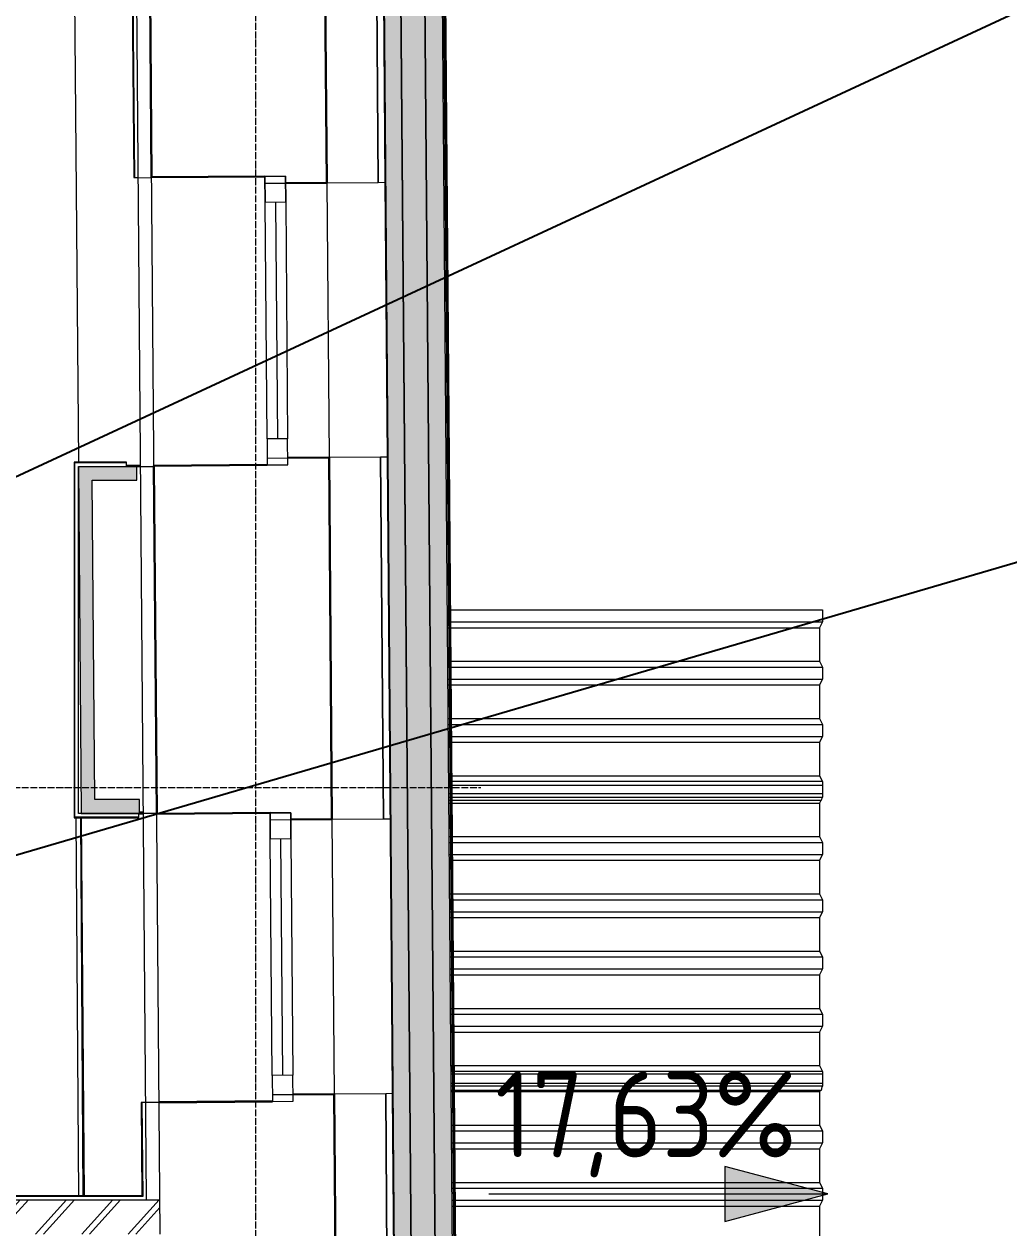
# Model space of a CAD drawing. Header units: millimetres. Extents: x -32 to 417638015, y -35 to 175284279.
# Drawn here: x 416940501 to 416943369, y 175243363 to 175246867 of the extents above; entities that cross this region are included whole.
import ezdxf
from ezdxf import colors
from ezdxf.entities.mleader import LeaderData, LeaderLine
from ezdxf.math import Vec2, Vec3

# ---------------------------------------------------------------- set-up
doc = ezdxf.new("R2010")
doc.units = ezdxf.units.MM
doc.linetypes.add('ADSK_Линия сетки', pattern=[25, 20, -2.5, 0, -2.5])
for name, color, linetype, lineweight in [('_ Окна', 7, 'Continuous', 9), ('Обобщенные модели', 7, 'Continuous', 18), ('Ограждение', 7, 'Continuous', 9), ('Окна', 7, 'Continuous', 9), ('Оси', 253, 'Continuous', 9), ('Перекрытие', 7, 'Continuous', 18), ('Размеры', 7, 'Continuous', 9), ('Стены внутренние', 7, 'Continuous', 18), ('Стены наружные', 7, 'Continuous', 18), ('Стены несущие', 7, 'Continuous', 30), ('Стены отделка', 7, 'Continuous', 30), ('Стены штриховка', 7, 'Continuous', 9), ('ШТРИХОВКА', 252, 'Continuous', 15)]:
    doc.layers.add(name, color=color, linetype=linetype, lineweight=lineweight)
doc.layers.add('_ЭМ_Надписи', color=7, linetype='Continuous')
doc.styles.add('GOST Common_1', font='GOST_Common.ttf', dxfattribs={"width": 0.9, "height": 250})
doc.styles.add('ЭОМ', font='isocpeur.ttf', dxfattribs={"width": 0.85, "height": 250})

# ---------------------------------------------------------------- blocks, each defined once
blk = doc.blocks.new('План 2 этажа')
h = blk.add_hatch()
h.set_pattern_fill('ANSI32', color=8, scale=10)
h.set_pattern_definition([(45, (686.3573730537319, 338.699590410115), (-67.35192090801866, 67.35192090801866), []), (45, (731.2586730537587, 338.699590410115), (-67.35192090801866, 67.35192090801866), [])])
h.paths.add_polyline_path([(55756.83504996868, 12083.69959040991), (49801.35737305379, 12083.69959040998), (49801.35737305379, 11983.69959040998), (55757.64389290038, 11983.69959040991)])
at = {"layer": 'Ограждение', "transparency": 33554432}
h = blk.add_hatch(color=8, dxfattribs=at)
h.paths.add_polyline_path([(56647.47147937046, 8248.53187167885), (56642.08607475724, 8914.406490574345), (56623.67063617801, 8905.576675724154), (56600.9900125647, 8905.393241288346), (56578.37433226758, 8917.34324186109), (56565.27543550082, 8934.123610809705), (56560.1524198565, 8950.760704379503), (56463.19871116674, 8949.644963158222), (56467.4246766173, 8427.12839551513), (56616.91806494751, 8278.839178022678)])
h.paths.add_polyline_path([(56463.11515488543, 8959.976221617955), (56561.25468889407, 8960.776879286408), (56565.11940160703, 8978.363731764695), (56581.29339988501, 8997.503123981449), (56600.6308023223, 9006.786155010577), (56623.31142593562, 9006.969589446393), (56641.40647556812, 8998.43506104514), (56574.669987373, 17250.0218655658), (56556.27205146713, 17240.97786439492), (56534.02068580323, 17240.79790167543), (56513.48597866229, 17250.79451093741), (56499.52971372861, 17269.05692550149), (56494.75376973767, 17289.22831188351), (56499.88061508549, 17311.40922650091), (56513.89481517414, 17328.78168323189), (56533.2322176114, 17338.28750449239), (56555.48358327528, 17338.46746721187), (56574.01553655646, 17330.94098294825), (56550.37234133584, 20254.28746064638), (56371.78165831461, 20252.84306997443), (56463.11409695887, 8960.107028213697)])
h = blk.add_hatch(color=8, dxfattribs=at)
h.paths.add_polyline_path([(56647.67436993759, 8248.330615397403), (56642.08607475725, 8914.406490574345), (56638.13401747217, 8912.463750318237), (56643.47162061134, 8252.499511532993), (56647.47147937046, 8248.53187167885)])
h.paths.add_polyline_path([(56641.6085091028, 8998.339771948142), (56574.68749004639, 17247.85775965067), (56570.73543276131, 17245.91501939457), (56637.42351266005, 9000.313625113797), (56641.40647556812, 8998.43506104514)])
h.paths.add_polyline_path([(56574.20992439195, 17331.79104102445), (56550.37234133527, 20254.28746064638), (56546.40875236463, 20253.77054772563), (56570.0249279492, 17333.7648941901), (56574.00789085728, 17331.88633012144)])
at = {"layer": 'Размеры'}
blk.add_hatch(color=8, dxfattribs=at).paths.add_polyline_path([(57701.94610125432, 12100.95510022774), (57401.94610125432, 12181.33985795708), (57401.94610125432, 12020.57034249841)])
at = {"layer": 'Стены внутренние'}
for points in [[(55567.72878672782, 13208.8099102169), (55559.5587970179, 14218.89349877465), (55519.55748858547, 14218.89349877465), (55527.72747829545, 13208.8099102169)], [(55690.01985989755, 14178.89349877467), (55690.01985989755, 14218.89349877465), (55559.5587970179, 14218.89349877465), (55559.88233419054, 14178.89349877467)], [(55697.40950196044, 13208.8099102169), (55697.40950196044, 13248.80991021688), (55567.40524955513, 13248.80991021688), (55567.72878672782, 13208.8099102169)]]:
    blk.add_hatch(color=8, dxfattribs=at).paths.add_polyline_path(points)
at = {"layer": '_ Окна', "color": 8, "lineweight": 18}
for p, q in [((56062.74353984973, 15063.07595508472), (56122.74157761164, 15063.56120215703)), ((56063.35818614133, 14987.07844058631), (56062.74353984973, 15063.07595508472)), ((56122.74157761164, 15063.56120215703), (56123.35622390323, 14987.56368765862)), ((56123.35622390323, 14987.56368765862), (56063.35818614133, 14987.07844058631)), ((56128.92039033242, 14299.58618798879), (56068.92235257052, 14299.10094091648)), ((56068.92235257052, 14299.10094091648), (56069.53699886211, 14223.10342641807)), ((56129.53503662402, 14223.58867349038), (56128.92039033242, 14299.58618798879)), ((56069.53699886211, 14223.10342641807), (56129.53503662402, 14223.58867349038)), ((56077.72958070305, 13210.13732584007), (56137.72761846495, 13210.62257291239)), ((56078.34422699465, 13134.13981134166), (56077.72958070305, 13210.13732584007)), ((56137.72761846495, 13210.62257291239), (56138.34226475655, 13134.62505841397)), ((56138.34226475655, 13134.62505841397), (56078.34422699465, 13134.13981134166)), ((56143.90643118574, 12446.64755874415), (56083.90839342383, 12446.16231167183)), ((56083.90839342383, 12446.16231167183), (56084.52303971542, 12370.16479717342)), ((56144.52107747733, 12370.65004424573), (56143.90643118574, 12446.64755874415)), ((56084.52303971542, 12370.16479717342), (56144.52107747733, 12370.65004424573))]:
    blk.add_line(p, q, dxfattribs=at)
at = {"layer": '_ Окна', "color": 8}
for p, q in [((56062.90528887384, 15043.07660916408), (56122.90332663574, 15043.56185623639)), ((56093.35720502228, 14987.32106412246), (56098.92137145146, 14299.34356445263)), ((56069.37524983801, 14243.1027723387), (56129.37328759991, 14243.58801941101)), ((56077.89132972715, 13190.13797991944), (56137.88936748906, 13190.62322699175)), ((56108.34324587559, 13134.38243487782), (56113.90741230478, 12446.40493520799)), ((56084.36129069132, 12390.16414309406), (56144.35932845323, 12390.64939016637))]:
    blk.add_line(p, q, dxfattribs=at)
at = {"layer": 'Обобщенные модели', "color": 8}
for p, q in [((56592.9106003046, 13801.29959040992), (56597.37957930698, 13801.29959040992)), ((56597.37957930698, 13801.29959040992), (56598.59450306604, 13801.29959040992)), ((56599.26324971204, 13801.29959040992), (56601.01234142028, 13801.29959040992)), ((56602.76353554554, 13801.29959040992), (57686.10853088554, 13801.2995904099)), ((57686.10853088554, 13801.2995904099), (57686.10853088554, 13766.2995904099)), ((56593.19367294459, 13766.29959040992), (56597.66264935669, 13766.29959040992)), ((56593.33116536973, 13749.29959040992), (56597.80014052369, 13749.29959040992)), ((56597.66264935669, 13766.29959040992), (56598.87757311573, 13766.29959040992)), ((56597.80014052369, 13749.29959040992), (56599.01506428273, 13749.29959040992)), ((56599.54631976174, 13766.29959040992), (56601.29541146998, 13766.29959040992)), ((56599.68381092874, 13749.29959040992), (56601.43290263697, 13749.29959040992)), ((56603.04660559523, 13766.29959040992), (57686.10853088554, 13766.2995904099)), ((56603.18409676223, 13749.29959040992), (57677.6865942687, 13749.2995904099)), ((57686.10853088554, 13766.2995904099), (57677.6865942687, 13749.2995904099)), ((57677.6865942687, 13749.2995904099), (57677.6865942687, 13651.5995904099)), ((56594.12134242479, 13651.59959040992), (56598.59031034812, 13651.59959040992)), ((56594.25883484993, 13634.59959040992), (56598.72780151511, 13634.59959040992)), ((56598.59031034812, 13651.59959040992), (56599.80523410717, 13651.59959040992)), ((56598.72780151511, 13634.59959040992), (56599.94272527417, 13634.59959040992)), ((56600.47398075318, 13651.59959040992), (56602.22307246141, 13651.59959040992)), ((56600.61147192017, 13634.59959040992), (56602.3605636284, 13634.59959040992)), ((56603.97426658667, 13651.59959040992), (57677.6865942687, 13651.5995904099)), ((56604.11175775366, 13634.59959040992), (57686.10853088554, 13634.5995904099)), ((57677.6865942687, 13651.5995904099), (57686.10853088554, 13634.5995904099)), ((57686.10853088554, 13634.5995904099), (57686.10853088554, 13599.5995904099)), ((56594.54190748992, 13599.59959040992), (56599.01087156481, 13599.59959040992)), ((56599.01087156481, 13599.59959040992), (56600.22579532387, 13599.59959040992)), ((56600.89454196986, 13599.59959040992), (56602.6436336781, 13599.59959040992)), ((56604.39482780335, 13599.59959040992), (57686.10853088554, 13599.5995904099)), ((57686.10853088554, 13599.5995904099), (57677.6865942687, 13582.5995904099)), ((56594.67939991507, 13582.59959040992), (56599.14836273181, 13582.59959040992)), ((56599.14836273181, 13582.59959040992), (56600.36328649086, 13582.59959040992)), ((56601.03203313686, 13582.59959040992), (56602.78112484511, 13582.59959040992)), ((56604.53231897036, 13582.59959040992), (57677.6865942687, 13582.5995904099)), ((57677.6865942687, 13582.5995904099), (57677.68659426869, 13484.8995904099)), ((56595.46957697012, 13484.89959040992), (56599.93853255625, 13484.89959040992)), ((56595.60706939524, 13467.89959040992), (56600.07602372322, 13467.89959040992)), ((56599.93853255625, 13484.89959040992), (56601.15345631529, 13484.89959040992)), ((56600.07602372322, 13467.89959040992), (56601.29094748228, 13467.89959040992)), ((56601.8222029613, 13484.89959040992), (56603.57129466953, 13484.89959040992)), ((56601.95969412828, 13467.89959040992), (56603.70878583653, 13467.89959040992)), ((56605.32248879479, 13484.89959040992), (57677.68659426869, 13484.8995904099)), ((56605.45997996178, 13467.89959040992), (57686.10853088553, 13467.8995904099)), ((57677.68659426869, 13484.8995904099), (57686.10853088553, 13467.8995904099)), ((57686.10853088553, 13467.8995904099), (57686.10853088553, 13432.8995904099)), ((56595.89014203524, 13432.89959040992), (56600.35909377292, 13432.89959040992)), ((56600.35909377292, 13432.89959040992), (56601.57401753197, 13432.89959040992)), ((56602.24276417799, 13432.89959040992), (56603.99185588622, 13432.89959040992)), ((56605.74305001148, 13432.89959040992), (57686.10853088553, 13432.8995904099)), ((57686.10853088553, 13432.8995904099), (57677.68659426869, 13415.8995904099)), ((56596.02763446039, 13415.89959040992), (56600.49658493993, 13415.89959040992)), ((56600.49658493993, 13415.89959040992), (56601.71150869899, 13415.89959040992)), ((56602.38025534499, 13415.89959040992), (56604.12934705322, 13415.89959040992)), ((56605.88054117848, 13415.89959040992), (57677.68659426869, 13415.8995904099)), ((57677.68659426869, 13415.8995904099), (57677.68659426869, 13318.1995904099)), ((56596.81781151545, 13318.19959040992), (56601.28675476436, 13318.19959040992)), ((56601.28675476436, 13318.19959040992), (56602.50167852342, 13318.19959040992)), ((56603.17042516944, 13318.19959040992), (56604.91951687766, 13318.19959040992)), ((56606.67071100292, 13318.19959040992), (57677.68659426869, 13318.1995904099)), ((57677.68659426869, 13318.1995904099), (57686.10853088553, 13301.1995904099)), ((56601.42424593135, 13301.19959040992), (56596.95530394059, 13301.19959040992)), ((56597.03735044395, 13291.05510022776), (56601.50629168393, 13291.05510022776)), ((56602.63916969042, 13301.19959040992), (56601.42424593135, 13301.19959040992)), ((56601.50629168393, 13291.05510022776), (56602.72121544299, 13291.05510022776)), ((56605.05700804466, 13301.19959040992), (56603.30791633643, 13301.19959040992)), ((56603.38996208899, 13291.05510022776), (56605.13905379723, 13291.05510022776)), ((57686.10853088553, 13301.1995904099), (56606.80820216992, 13301.19959040992)), ((56606.89024792248, 13291.05510022776), (57686.10853088561, 13291.05510022774)), ((57686.10853088553, 13301.1995904099), (57686.10853088553, 13266.1995904099)), ((57686.10853088561, 13291.05510022774), (57686.10853088561, 13256.05510022774)), ((56601.70731598107, 13266.19959040992), (56597.23837658059, 13266.19959040992)), ((56597.32042308393, 13256.05510022776), (56601.78936173363, 13256.05510022776)), ((56602.92223974011, 13266.19959040992), (56601.70731598107, 13266.19959040992)), ((56601.78936173363, 13256.05510022776), (56603.00428549269, 13256.05510022776)), ((56605.34007809435, 13266.19959040992), (56603.59098638612, 13266.19959040992)), ((56603.6730321387, 13256.05510022776), (56605.42212384693, 13256.05510022776)), ((57686.10853088553, 13266.1995904099), (56607.09127221961, 13266.19959040992)), ((56607.17331797219, 13256.05510022776), (57686.10853088561, 13256.05510022774)), ((57683.39626887524, 13250.58029600245), (57682.6355673322, 13246.1995904099)), ((57686.10853088561, 13256.05510022774), (57683.39626887532, 13250.58029600245)), ((56601.86907029517, 13246.19959040992), (56597.40013237487, 13246.19959040992)), ((56597.45791550907, 13239.05510022776), (56601.92685290062, 13239.05510022776)), ((56603.08399405424, 13246.19959040992), (56601.86907029517, 13246.19959040992)), ((56601.92685290062, 13239.05510022776), (56603.14177665968, 13239.05510022776)), ((56605.50183240847, 13246.19959040992), (56603.75274070023, 13246.19959040992)), ((56603.8105233057, 13239.05510022776), (56605.55961501392, 13239.05510022776)), ((57682.6355673322, 13246.1995904099), (56607.25302653372, 13246.19959040992)), ((56607.31080913918, 13239.05510022776), (57677.68659426877, 13239.05510022774)), ((57681.22603212017, 13246.1995904099), (57677.68659426877, 13239.05510022774)), ((57677.68659426877, 13239.05510022774), (57677.68659426877, 13141.35510022774)), ((56598.24809256414, 13141.35510022776), (56602.71702272508, 13141.35510022776)), ((56602.71702272508, 13141.35510022776), (56603.93194648413, 13141.35510022776)), ((56604.60069313014, 13141.35510022776), (56606.34978483836, 13141.35510022776)), ((56608.10097896362, 13141.35510022776), (57677.68659426877, 13141.35510022774)), ((57677.68659426877, 13141.35510022774), (57686.10853088561, 13124.35510022774)), ((56598.38558498928, 13124.35510022776), (56602.85451389206, 13124.35510022776)), ((56602.85451389206, 13124.35510022776), (56604.06943765112, 13124.35510022776)), ((56604.73818429712, 13124.35510022776), (56606.48727600535, 13124.35510022776)), ((56608.23847013061, 13124.35510022776), (57686.10853088561, 13124.35510022774)), ((57686.10853088561, 13124.35510022774), (57686.1085308856, 13089.35510022774)), ((56598.66865762926, 13089.35510022776), (56603.13758394175, 13089.35510022776)), ((56598.80615005441, 13072.35510022776), (56603.27507510876, 13072.35510022776)), ((56603.13758394175, 13089.35510022776), (56604.3525077008, 13089.35510022776)), ((56603.27507510876, 13072.35510022776), (56604.48999886781, 13072.35510022776)), ((56605.02125434681, 13089.35510022776), (56606.77034605504, 13089.35510022776)), ((56605.15874551381, 13072.35510022776), (56606.90783722204, 13072.35510022776)), ((56608.5215401803, 13089.35510022776), (57686.1085308856, 13089.35510022774)), ((56608.6590313473, 13072.35510022776), (57677.68659426876, 13072.35510022774)), ((57686.1085308856, 13089.35510022774), (57677.68659426876, 13072.35510022774)), ((57677.68659426876, 13072.35510022774), (57677.68659426876, 12974.65510022774)), ((56599.59632710947, 12974.65510022776), (56604.0652449332, 12974.65510022776)), ((56604.0652449332, 12974.65510022776), (56605.28016869224, 12974.65510022776)), ((56605.94891533826, 12974.65510022776), (56607.69800704649, 12974.65510022776)), ((56609.44920117174, 12974.65510022776), (57677.68659426876, 12974.65510022774)), ((57677.68659426876, 12974.65510022774), (57686.1085308856, 12957.65510022774)), ((56599.73381953461, 12957.65510022776), (56604.20273610019, 12957.65510022776)), ((56604.20273610019, 12957.65510022776), (56605.41765985923, 12957.65510022776)), ((56606.08640650525, 12957.65510022776), (56607.83549821348, 12957.65510022776)), ((56609.58669233874, 12957.65510022776), (57686.1085308856, 12957.65510022774)), ((57686.1085308856, 12957.65510022774), (57686.1085308856, 12922.65510022774)), ((56600.0168921746, 12922.65510022776), (56604.48580614988, 12922.65510022776)), ((56600.15438459974, 12905.65510022776), (56604.62329731688, 12905.65510022776)), ((56604.48580614988, 12922.65510022776), (56605.70072990893, 12922.65510022776)), ((56604.62329731688, 12905.65510022776), (56605.83822107592, 12905.65510022776)), ((56606.36947655494, 12922.65510022776), (56608.11856826318, 12922.65510022776)), ((56606.50696772194, 12905.65510022776), (56608.25605943018, 12905.65510022776)), ((56609.86976238843, 12922.65510022776), (57686.1085308856, 12922.65510022774)), ((56610.00725355543, 12905.65510022776), (57677.68659426876, 12905.65510022774)), ((57686.1085308856, 12922.65510022774), (57677.68659426876, 12905.65510022774)), ((57677.68659426876, 12905.65510022774), (57677.68659426876, 12807.95510022774)), ((56600.9445616548, 12807.95510022776), (56605.41346714132, 12807.95510022776)), ((56601.08205407995, 12790.95510022776), (56605.55095830831, 12790.95510022776)), ((56605.41346714132, 12807.95510022776), (56606.62839090037, 12807.95510022776)), ((56605.55095830831, 12790.95510022776), (56606.76588206736, 12790.95510022776)), ((56607.29713754637, 12807.95510022776), (56609.04622925461, 12807.95510022776)), ((56607.43462871337, 12790.95510022776), (56609.18372042161, 12790.95510022776)), ((56610.79742337986, 12807.95510022776), (57677.68659426876, 12807.95510022774)), ((56610.93491454686, 12790.95510022776), (57686.1085308856, 12790.95510022774)), ((57677.68659426876, 12807.95510022774), (57686.1085308856, 12790.95510022774)), ((57686.1085308856, 12790.95510022774), (57686.1085308856, 12755.95510022774)), ((56601.36512671992, 12755.95510022776), (56605.834028358, 12755.95510022776)), ((56605.834028358, 12755.95510022776), (56607.04895211706, 12755.95510022776)), ((56607.71769876307, 12755.95510022776), (56609.46679047131, 12755.95510022776)), ((56611.21798459657, 12755.95510022776), (57686.1085308856, 12755.95510022774)), ((57686.1085308856, 12755.95510022774), (57677.68659426876, 12738.95510022774)), ((56601.50261914508, 12738.95510022776), (56605.971519525, 12738.95510022776)), ((56605.971519525, 12738.95510022776), (56607.18644328407, 12738.95510022776)), ((56607.85518993008, 12738.95510022776), (56609.60428163831, 12738.95510022776)), ((56611.35547576356, 12738.95510022776), (57677.68659426876, 12738.95510022774)), ((57677.68659426876, 12738.95510022774), (57677.68659426875, 12641.25510022774)), ((56602.29279620013, 12641.25510022776), (56606.76168934944, 12641.25510022776)), ((56602.43028862526, 12624.25510022776), (56606.89918051642, 12624.25510022776)), ((56606.76168934944, 12641.25510022776), (56607.9766131085, 12641.25510022776)), ((56606.89918051642, 12624.25510022776), (56608.11410427548, 12624.25510022776)), ((56608.64535975451, 12641.25510022776), (56610.39445146274, 12641.25510022776)), ((56608.7828509215, 12624.25510022776), (56610.53194262972, 12624.25510022776)), ((56612.145645588, 12641.25510022776), (57677.68659426875, 12641.25510022774)), ((56612.28313675498, 12624.25510022776), (57686.10853088559, 12624.25510022774)), ((57677.68659426875, 12641.25510022774), (57686.10853088559, 12624.25510022774)), ((57686.10853088559, 12624.25510022774), (57686.10853088559, 12589.25510022774)), ((56602.71336126526, 12589.25510022776), (56607.18225056613, 12589.25510022776)), ((56607.18225056613, 12589.25510022776), (56608.39717432518, 12589.25510022776)), ((56609.06592097119, 12589.25510022776), (56610.81501267941, 12589.25510022776)), ((56612.56620680467, 12589.25510022776), (57686.10853088559, 12589.25510022774)), ((57686.10853088559, 12589.25510022774), (57677.68659426875, 12572.25510022774)), ((56602.8508536904, 12572.25510022776), (56607.31974173313, 12572.25510022776)), ((56607.31974173313, 12572.25510022776), (56608.53466549218, 12572.25510022776)), ((56609.20341213819, 12572.25510022776), (56610.95250384642, 12572.25510022776)), ((56612.70369797168, 12572.25510022776), (57677.68659426875, 12572.25510022774)), ((57677.68659426875, 12572.25510022774), (57677.68659426875, 12474.55510022774)), ((56603.64103074547, 12474.55510022776), (56608.10991155758, 12474.55510022776)), ((56608.24740272457, 12457.55510022776), (56603.77852317061, 12457.55510022776)), ((56603.83109380375, 12451.05510022776), (56608.29997287666, 12451.05510022776)), ((56608.10991155758, 12474.55510022776), (56609.32483531662, 12474.55510022776)), ((56609.46232648361, 12457.55510022776), (56608.24740272457, 12457.55510022776)), ((56608.29997287666, 12451.05510022776), (56609.51489663571, 12451.05510022776)), ((56609.99358196263, 12474.55510022776), (56611.74267367086, 12474.55510022776)), ((56611.88016483786, 12457.55510022776), (56610.13107312963, 12457.55510022776)), ((56610.18364328171, 12451.05510022776), (56611.93273498995, 12451.05510022776)), ((56613.49386779612, 12474.55510022776), (57677.68659426875, 12474.55510022774)), ((57686.10853088559, 12457.55510022774), (56613.63135896312, 12457.55510022776)), ((56613.6839291152, 12451.05510022776), (57686.10853088563, 12451.05510022774)), ((57677.68659426875, 12474.55510022774), (57686.10853088559, 12457.55510022774)), ((57686.10853088559, 12457.55510022774), (57686.10853088559, 12422.55510022774)), ((57686.10853088563, 12451.05510022774), (57686.10853088563, 12416.05510022774)), ((56608.53047277426, 12422.55510022776), (56604.0615958106, 12422.55510022776)), ((56604.11416644375, 12416.05510022776), (56608.58304292635, 12416.05510022776)), ((56609.7453965333, 12422.55510022776), (56608.53047277426, 12422.55510022776)), ((56608.58304292635, 12416.05510022776), (56609.79796668541, 12416.05510022776)), ((56612.16323488756, 12422.55510022776), (56610.41414317932, 12422.55510022776)), ((56610.46671333142, 12416.05510022776), (56612.21580503965, 12416.05510022776)), ((57686.10853088559, 12422.55510022774), (56613.91442901281, 12422.55510022776)), ((56613.96699916491, 12416.05510022776), (57686.10853088563, 12416.05510022774)), ((57684.37067094879, 12412.5471637198), (57682.63556733226, 12402.55510022774)), ((57686.10853088563, 12416.05510022774), (57684.37067094883, 12412.54716371981)), ((56608.69222708837, 12402.55510022776), (56604.22335160489, 12402.55510022776)), ((56604.25165886889, 12399.05510022776), (56608.72053409334, 12399.05510022776)), ((56609.90715084743, 12402.55510022776), (56608.69222708837, 12402.55510022776)), ((56608.72053409334, 12399.05510022776), (56609.93545785241, 12399.05510022776)), ((56612.32498920166, 12402.55510022776), (56610.57589749344, 12402.55510022776)), ((56610.60420449842, 12399.05510022776), (56612.35329620665, 12399.05510022776)), ((57682.63556733226, 12402.55510022774), (56614.07618332694, 12402.55510022776)), ((56614.10449033191, 12399.05510022776), (57677.68659426879, 12399.05510022774)), ((57679.42052239578, 12402.55510022773), (57677.68659426879, 12399.05510022774)), ((57677.68659426879, 12399.05510022774), (57677.68659426879, 12301.35510022774)), ((56605.04183592396, 12301.35510022776), (56609.5107039178, 12301.35510022776)), ((56609.5107039178, 12301.35510022776), (56610.72562767685, 12301.35510022776)), ((56611.39437432286, 12301.35510022776), (56613.14346603108, 12301.35510022776)), ((56614.89466015634, 12301.35510022776), (57677.68659426879, 12301.35510022774)), ((57677.68659426879, 12301.35510022774), (57686.10853088563, 12284.35510022774)), ((56605.17932834908, 12284.35510022776), (56609.64819508478, 12284.35510022776)), ((56609.64819508478, 12284.35510022776), (56610.86311884384, 12284.35510022776)), ((56611.53186548984, 12284.35510022776), (56613.28095719808, 12284.35510022776)), ((56615.03215132334, 12284.35510022776), (57686.10853088563, 12284.35510022774)), ((57686.10853088563, 12284.35510022774), (57686.10853088562, 12249.35510022774)), ((56605.46240098908, 12249.35510022776), (56609.93126513447, 12249.35510022776)), ((56605.59989341423, 12232.35510022776), (56610.06875630148, 12232.35510022776)), ((56609.93126513447, 12249.35510022776), (56611.14618889352, 12249.35510022776)), ((56610.06875630148, 12232.35510022776), (56611.28368006053, 12232.35510022776)), ((56611.81493553954, 12249.35510022776), (56613.56402724776, 12249.35510022776)), ((56611.95242670654, 12232.35510022776), (56613.70151841476, 12232.35510022776)), ((56615.31522137302, 12249.35510022776), (57686.10853088562, 12249.35510022774)), ((56615.45271254003, 12232.35510022776), (57677.68659426878, 12232.35510022774)), ((57686.10853088562, 12249.35510022774), (57677.68659426878, 12232.35510022774)), ((57677.68659426878, 12232.35510022774), (57677.68659426878, 12134.65510022774)), ((56606.39007046929, 12134.65510022776), (56610.85892612592, 12134.65510022776)), ((56610.85892612592, 12134.65510022776), (56612.07384988497, 12134.65510022776)), ((56612.74259653098, 12134.65510022776), (56614.49168823921, 12134.65510022776)), ((56616.91806494746, 12134.65510022776), (57677.68659426878, 12134.65510022774)), ((57677.68659426878, 12134.65510022774), (57686.10853088562, 12117.65510022774)), ((56606.52756289442, 12117.65510022776), (56610.99641729291, 12117.65510022776)), ((56610.99641729291, 12117.65510022776), (56612.21134105196, 12117.65510022776)), ((56612.88008769797, 12117.65510022776), (56614.6291794062, 12117.65510022776)), ((56616.91806494745, 12117.65510022776), (57686.10853088562, 12117.65510022774)), ((57686.10853088562, 12117.65510022774), (57686.10853088562, 12082.65510022774)), ((56606.81063553441, 12082.65510022776), (56611.27948734261, 12082.65510022776)), ((56606.94812795956, 12065.65510022776), (56611.4169785096, 12065.65510022776)), ((56611.27948734261, 12082.65510022776), (56612.49441110165, 12082.65510022776)), ((56611.4169785096, 12065.65510022776), (56612.63190226865, 12065.65510022776)), ((56613.16315774767, 12082.65510022776), (56614.9122494559, 12082.65510022776)), ((56613.30064891466, 12065.65510022776), (56615.0497406229, 12065.65510022776)), ((56616.91806494745, 12082.65510022776), (57686.10853088562, 12082.65510022774)), ((56616.91806494746, 12065.65510022776), (57677.68659426878, 12065.65510022774)), ((57686.10853088562, 12082.65510022774), (57677.68659426878, 12065.65510022774)), ((57677.68659426878, 12065.65510022774), (57677.68659426878, 11967.95510022774))]:
    blk.add_line(p, q, dxfattribs=at)
at = {"layer": 'Ограждение', "color": 8}
for p, q in [((56371.78165831454, 20252.84306997441), (56463.11653275146, 8959.805856321185)), ((56371.78165831454, 20252.84306997441), (56463.11653275146, 8959.805856321185)), ((56569.52532008904, 17245.32015590114), (56636.20393674284, 9000.88883797662)), ((56570.73543276126, 17245.91501939455), (56637.42351265999, 9000.313625113778)), ((56571.06085428853, 17246.07498911554), (56637.75147902767, 9000.158939808329)), ((56571.40153117674, 17246.24245802029), (56638.09482005526, 8999.997003046026)), ((56573.15006379894, 17246.31158582699), (56639.85060934523, 8999.168885197972)), ((56573.40186440019, 17249.39848554593), (56640.128435702, 8999.037848423799)), ((56573.61950324161, 17246.31158582699), (56640.32184635462, 8998.94662630827)), ((56573.74775582329, 17246.31158582699), (56640.45059003813, 8998.885904362456)), ((56574.66998737293, 17250.02186556579), (56641.40647556806, 8998.435061045124)), ((56574.8879559108, 17247.95630404836), (56641.60850910273, 8998.33977194812)), ((56412.89384248501, 15045.90721708591), (56404.45054012745, 16089.87348208516)), ((56419.36380344918, 14245.9333802605), (56412.89384248501, 15045.90721708591)), ((56412.89384248501, 15045.90721708591), (56419.36380344918, 14245.9333802605)), ((56427.87988333828, 13192.96858784126), (56419.36380344918, 14245.9333802605)), ((56434.34984430245, 12392.99475101584), (56427.87988333828, 13192.96858784126)), ((56427.87988333828, 13192.96858784126), (56434.34984430245, 12392.99475101584)), ((56442.9791832973, 11326.02611500597), (56434.34984430245, 12392.99475101584))]:
    blk.add_line(p, q, dxfattribs=at)
at = {"layer": 'Окна', "color": 8}
for p, q in [((56122.74157761164, 15063.56120215703), (56062.74353984973, 15063.07595508472)), ((56062.74353984973, 15063.07595508472), (56063.35818614133, 14987.07844058631)), ((56123.35622390323, 14987.56368765862), (56122.74157761164, 15063.56120215703)), ((56068.92235257044, 14299.10094091648), (56063.35818614126, 14987.07844058631)), ((56123.35622390323, 14987.56368765862), (56128.92039033242, 14299.58618798879)), ((56068.92235257052, 14299.10094091648), (56069.53699886211, 14223.10342641807)), ((56129.53503662402, 14223.58867349038), (56128.92039033242, 14299.58618798879)), ((56069.53699886211, 14223.10342641807), (56129.53503662402, 14223.58867349038)), ((56137.72761846495, 13210.62257291239), (56077.72958070305, 13210.13732584007)), ((56077.72958070305, 13210.13732584007), (56078.34422699465, 13134.13981134166)), ((56138.34226475655, 13134.62505841397), (56137.72761846495, 13210.62257291239)), ((56083.90839342376, 12446.16231167183), (56078.34422699457, 13134.13981134166)), ((56138.34226475655, 13134.62505841397), (56143.90643118573, 12446.64755874415)), ((56083.90839342383, 12446.16231167183), (56084.52303971542, 12370.16479717342)), ((56144.52107747733, 12370.65004424573), (56143.90643118574, 12446.64755874415)), ((56084.52303971542, 12370.16479717342), (56144.52107747733, 12370.65004424573))]:
    blk.add_line(p, q, dxfattribs=at)
at = {"layer": 'Оси', "color": 8, "linetype": 'ADSK_Линия сетки'}
for p, q in [((56035.92272609216, -4690.674102031737), (56035.92272609228, 43330.54485976354)), ((-9428.37116507889, 13283.69959040972), (56691.21025106532, 13283.6995904095))]:
    blk.add_line(p, q, dxfattribs=at)
at = {"layer": 'Перекрытие', "color": 8}
for p, q in [((55497.94082636264, 16891.43490040478), (55519.46042743366, 14230.89349877471)), ((56062.75162652187, 15062.07608411672), (55732.76625075162, 15059.40702072929)), ((55659.53167724778, 14222.10345912204), (55699.53741299384, 14222.10345912204)), ((55690.0198598975, 14218.64878942728), (55699.56535584549, 14218.64878942728)), ((55739.53872142627, 14222.10345912204), (55945.89673597011, 14222.10345912204)), ((55707.70645320415, 13212.13726043213), (55697.40950196038, 13212.13726043213)), ((55527.72747829533, 13208.80991021685), (55519.55946789973, 13208.80991021685)), ((55527.82771162083, 13196.41772360936), (55536.73079243873, 12095.69959040998)), ((55754.51751899789, 12370.2238190418), (56084.50097586296, 12372.89286690831))]:
    blk.add_line(p, q, dxfattribs=at)
at = {"layer": 'Размеры', "color": 8}
for p, q in [((57701.94610125432, 12100.95510022774), (57401.94610125432, 12181.33985795708)), ((57401.94610125432, 12181.33985795708), (57401.94610125432, 12020.57034249841)), ((57401.94610125432, 12020.57034249841), (57701.94610125432, 12100.95510022774))]:
    blk.add_line(p, q, dxfattribs=at)
at = {"layer": 'Размеры', "color": 8, "lineweight": 20}
blk.add_line((56714.17604356189, 12100.95510022776), (57701.94610125432, 12100.95510022774), dxfattribs=at)
at = {"layer": 'Стены внутренние', "color": 8}
for p, q in [((56242.89940215956, 15044.53235038102), (56249.36936312373, 14244.55851355564)), ((55520.5090234633, 12095.69959040998), (55513.49076312617, 13196.22154501651)), ((55525.49051912071, 13196.29806998832), (55532.50926747371, 12095.69959040998)), ((56257.88544301281, 13191.59372113637), (56264.35540397698, 12391.61988431099))]:
    blk.add_line(p, q, dxfattribs=at)
at = {"layer": 'Стены наружные', "color": 8}
for p, q in [((56315.46643395035, 33274.66910152094), (56512.11637300672, 8960.023753652818)), ((56462.11656545545, 8959.797768869987), (56369.96618713939, 20353.66739415686)), ((56512.11544934963, 8960.023742886737), (56420.77857882256, 20253.20442096116)), ((56581.75920872309, 8997.732104868177), (56515.01854027563, 17249.76026176745)), ((56515.0722980593, 17249.73490691402), (56581.81254937185, 8997.75832590145)), ((56565.05628165317, 17245.29598945496), (56631.71820170304, 9003.004534472377))]:
    blk.add_line(p, q, dxfattribs=at)
at = {"layer": 'Стены несущие', "color": 8}
for p, q in [((56242.8994021595, 15044.53235038099), (56234.45609980193, 16088.49861538024)), ((55724.63452784991, 16064.37466934495), (55732.75433215924, 15060.40709618697)), ((55732.75433215924, 15060.40709618697), (56062.74353984976, 15063.07595508469)), ((56122.90332663571, 15043.5618562364), (56242.8994021595, 15044.53235038099)), ((56249.36936312373, 14244.55851355565), (56129.37328759994, 14243.58801941099)), ((56257.88544301281, 13191.59372113635), (56249.36936312373, 14244.55851355565)), ((56069.53699886211, 14223.10342641808), (55739.54779117164, 14220.43456752036)), ((55739.54779117164, 14220.43456752036), (55747.74037301249, 13207.46846694232)), ((55747.74037301249, 13207.46846694232), (56077.72958070302, 13210.1373258401)), ((56137.88936748903, 13190.62322699175), (56257.88544301281, 13191.59372113635)), ((56264.35540397698, 12391.619884311), (56144.3593284532, 12390.64939016634)), ((56272.98474297184, 11324.65124830112), (56264.35540397698, 12391.619884311)), ((56084.52303971542, 12370.16479717343), (55754.5338320249, 12367.49593827572))]:
    blk.add_line(p, q, dxfattribs=at)
at = {"layer": 'Стены отделка', "color": 8, "lineweight": 9}
for p, q in [((55649.35337564105, 20426.52651684928), (55716.83374153636, 12083.69959040991)), ((55757.64389290038, 11983.69959040991), (55689.35206725146, 20426.85004343911)), ((55672.63934136298, 16063.9541470586), (55680.75986206782, 15059.9865796946)), ((55680.75986206782, 15059.9865796946), (55692.75946962018, 15060.0836291091)), ((55732.77433779096, 15058.40719257681), (55692.7756459497, 15058.08369452858)), ((56242.89940215956, 15044.53235038099), (56392.89449656429, 15045.74546806177)), ((56392.8944965644, 15045.74546806177), (56412.89384248503, 15045.90721708591)), ((55507.55748858547, 14228.89349877474), (55507.55748858547, 13198.22154501651)), ((55659.46058590605, 14230.89349877471), (55509.55748858547, 14230.89349877471)), ((55659.55040748906, 14219.78757142392), (55659.46058590605, 14230.89349877471)), ((56399.36445752846, 14245.77163123642), (56249.36936312373, 14244.55851355565)), ((56419.3638034492, 14245.9333802605), (56399.36445752857, 14245.77163123642)), ((55519.55748858547, 14218.89349877464), (55527.72747829533, 13208.80991021688)), ((55519.55748858547, 13208.22154501648), (55519.55748858547, 14218.89349877471)), ((55519.55748858547, 14218.89349877471), (55699.56337653124, 14218.89349877471)), ((55699.553528007, 14220.11110528999), (55659.55040748906, 14219.78757142392)), ((55690.0198598975, 14178.89349877465), (55690.0198598975, 14218.89349877464)), ((55699.56970433646, 14218.11117070948), (55739.56839617778, 14218.4346687577)), ((55567.40524955507, 13248.80991021687), (55559.88233419042, 14178.89349877465)), ((55559.88233419048, 14178.89349877465), (55690.0198598975, 14178.89349877465)), ((55697.40950196038, 13248.80991021687), (55567.40524955507, 13248.80991021687)), ((55697.40950196038, 13208.80991021688), (55697.40950196038, 13248.80991021687)), ((55507.55748858547, 13196.22154501648), (55695.83479381358, 13196.22154501648)), ((55707.73812519154, 13208.22154501648), (55519.55748858547, 13208.22154501648)), ((55527.72747829533, 13208.80991021688), (55697.40950196038, 13208.80991021688)), ((55695.74722511193, 13207.04796114348), (55707.74683266436, 13207.14501055798)), ((55695.83479381358, 13196.22154501648), (55695.74722511199, 13207.04796114348)), ((55747.73743634089, 13208.46847589642), (55707.73874449963, 13208.1449778482)), ((56257.88544301281, 13191.59372113635), (56407.8805374176, 13192.80683881719)), ((56407.88053741772, 13192.80683881712), (56427.87988333835, 13192.96858784126)), ((56414.35049838177, 12392.83300199177), (56264.35540397698, 12391.619884311)), ((56434.34984430252, 12392.99475101585), (56414.35049838189, 12392.83300199177)), ((55714.54089105118, 12367.17248673887), (55702.54128349881, 12367.07543732444)), ((55702.54128349881, 12367.07543732444), (55704.73628785479, 12095.69959040998)), ((55714.53280288645, 12368.17245402916), (55754.53149472771, 12368.49595207732)), ((55704.73628785479, 12095.69959040998), (49833.35737305379, 12095.69959040998)), ((49801.35737305379, 12083.69959040998), (55756.83504996868, 12083.69959040991))]:
    blk.add_line(p, q, dxfattribs=at)
at = {"layer": 'Стены штриховка', "color": 8}
for p, q in [((56384.45119420683, 16089.71173306101), (56392.8944965644, 15045.74546806177)), ((56392.89449656429, 15045.74546806177), (56384.45119420672, 16089.71173306101)), ((55674.63927595509, 16063.97032196099), (55682.75979665987, 15060.00275459699)), ((55509.55748858547, 14230.89349877471), (55507.55748858547, 14230.89349877471)), ((55507.55748858547, 14230.89349877471), (55507.55748858547, 14228.89349877474)), ((55659.47676133743, 14228.89349877467), (55507.55748858547, 14228.89349877474)), ((55509.55748858547, 13196.22154501648), (55509.55748858547, 14230.89349877471)), ((56399.36445752857, 14245.77163123642), (56407.88053741772, 13192.80683881712)), ((56407.8805374176, 13192.80683881719), (56399.36445752846, 14245.77163123642)), ((55507.55748858547, 13198.22154501651), (55507.55748858547, 13196.22154501648)), ((55695.81861695496, 13198.22154501651), (55507.55748858541, 13198.22154501651)), ((56414.35049838189, 12392.83300199177), (56422.97983737668, 11325.86436598189)), ((56422.97983737657, 11325.86436598189), (56414.35049838177, 12392.83300199177)), ((55704.54121809086, 12367.09161222684), (55706.7525301351, 12093.69959040995)), ((55706.7525301351, 12093.69959040994), (49831.35737305379, 12093.69959040994))]:
    blk.add_line(p, q, dxfattribs=at)
at = {"layer": 'Размеры', "color": 8, "style": 'GOST Common_1', "width": 0.9}
blk.add_text('17,63%%%', height=250, rotation=359.9999999999989, dxfattribs=at).set_placement((56732.99982519208, 12207.66217621538))

msp = doc.modelspace()

# ---------------------------------------------------------------- block references
at = {"layer": 'ШТРИХОВКА'}
msp.add_blockref('План 2 этажа', (416885140.0062945, 175231360.8653707), dxfattribs=at)

# ---------------------------------------------------------------- next in the draw order: leaders
at = {"layer": '_ЭМ_Надписи', "color": 7, "ltscale": 5}
ml = msp.add_multileader_mtext('Standard', dxfattribs=at)
ml.set_content('{\\fGOST Common|b0|i0|c0|p34;\\W0.9;\\C256;2\\fGOST Common|b0|i0|c204|p34;ЩРС-2\\fISOCPEUR|b0|i0|c204|p34;\\W0.85; Гр.3\\P\\W1;\\C0;Раб.место учителя, ноутбук}', color=1, style='ЭОМ')
ml.set_leader_properties()
ml.build(insert=Vec2(0, 0))
ml.multileader.update_dxf_attribs({"text_left_attachment_type": 6, "text_right_attachment_type": 6, "dogleg_length": 0, "arrow_head_size": 200})
ctx = ml.context
ctx.base_point, ctx.char_height, ctx.arrow_head_size, ctx.landing_gap_size, ctx.plane_origin = Vec3(416945765.2204921, 175248004.3368298, -64.26463315267222), 250, 200, 0, Vec3(416917295.2743724, 175254572.0838096, -64.26463315267222)
ctx.left_attachment, ctx.right_attachment = 6, 6
notes = []
notes.append((ctx, [(0, (1, 1, 0), (416945765.2204921, 175248004.3368298, -64.26463315267222), (1, 0), 0, [(0, [(416940105.121207, 175245377.3299503, -64.26463315267222)], 0, [])])]))
ctx.mtext.insert, ctx.mtext.width, ctx.mtext.defined_height, ctx.mtext.flow_direction = Vec3(416945765.2204921, 175248329.3368298, -64.26463315267222), 2073.809115969734, 545.6159617257083, 5
ml = msp.add_multileader_mtext('Standard', dxfattribs=at)
ml.set_content('{\\fGOST Common|b0|i0|c204|p34;\\W0.9;\\C256;2ЩРС-2\\fISOCPEUR|b0|i0|c204|p34;\\W0.85; Гр.3\\Ph=2.0м\\P\\W1;\\C0;Итер. у-во}', color=1, style='ЭОМ')
ml.set_leader_properties()
ml.build(insert=Vec2(0, 0))
ml.multileader.update_dxf_attribs({"text_left_attachment_type": 6, "text_right_attachment_type": 6, "dogleg_length": 0, "arrow_head_size": 200})
ctx = ml.context
ctx.base_point, ctx.char_height, ctx.arrow_head_size, ctx.landing_gap_size, ctx.plane_origin = Vec3(416945636.4209235, 175245957.3890761), 250, 200, 0, Vec3(416926702.1822873, 175251070.6608417)
ctx.left_attachment, ctx.right_attachment = 6, 6
notes.append((ctx, [(0, (1, 1, 0), (416945636.4209235, 175245957.3890761), (1, 0), 0, [(0, [(416937887.4430577, 175243691.6043418)], 0, [])])]))
ctx.mtext.insert, ctx.mtext.width, ctx.mtext.defined_height, ctx.mtext.flow_direction = Vec3(416945636.4209235, 175246282.3890761), 2879.262652535923, 1412.549695420081, 5
for ctx, leaders in notes:
    for number, flags, end, landing, length, lines in leaders:
        leader = LeaderData()
        leader.index, (leader.has_last_leader_line, leader.has_dogleg_vector, leader.attachment_direction) = number, flags
        leader.last_leader_point, leader.dogleg_vector, leader.dogleg_length = Vec3(end), Vec3(landing), length
        for number, points, colour, breaks in lines:
            line = LeaderLine()
            line.index, line.vertices, line.color, line.breaks = number, Vec3.list(points), colors.encode_raw_color(colour), breaks
            leader.lines.append(line)
        ctx.leaders.append(leader)

doc.saveas('drawing.dxf')
